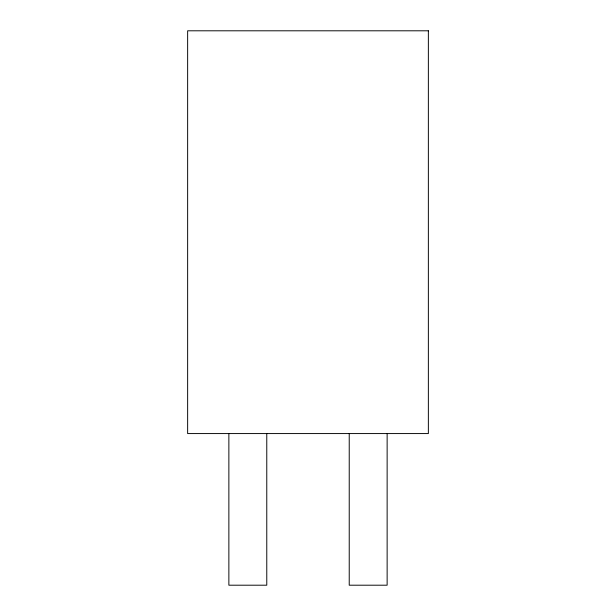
<?xml version="1.0" encoding="UTF-8"?>
<svg xmlns="http://www.w3.org/2000/svg" width="616" height="616" viewBox="0 0 616 616"><rect width="100%" height="100%" fill="white"/><g stroke="black" fill="none" stroke-linecap="round" stroke-linejoin="round"><path stroke-width="0.92" d="M387.133 433.572L387.133 585.2L349.226 585.2L349.226 433.572M266.774 433.572L266.774 585.2L228.867 585.2L228.867 433.572M428.359 30.8L187.641 30.8L187.641 433.572L428.359 433.572L428.359 30.8"/></g></svg>
